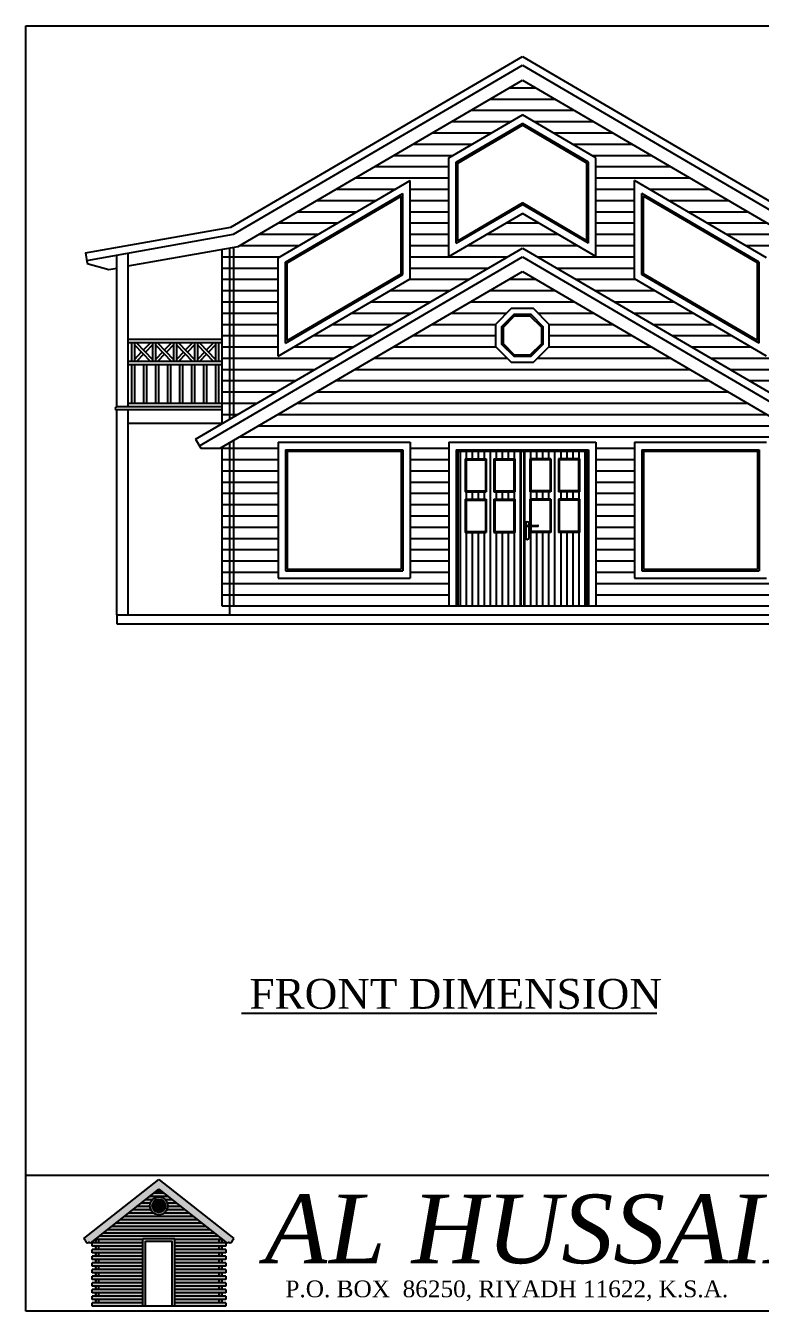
# Model space of a CAD drawing. Header units: inches. Extents: x 86794 to 87086, y 41803 to 41823.
# Drawn here: x 86939.98 to 86949.76, y 41805.02 to 41822.14 of the extents above; entities that cross this region are included whole.
import ezdxf

# ---------------------------------------------------------------- set-up
doc = ezdxf.new("R2010")
doc.units = ezdxf.units.IN
doc.header["$MEASUREMENT"] = 0
doc.styles.get("Standard").update_dxf_attribs({"font": 'times.ttf'})

msp = doc.modelspace()

# ---------------------------------------------------------------- hatches: boundary and pattern name
h = msp.add_hatch(color=29)
h.paths.add_polyline_path([(86940.957, 41805.178), (86940.93, 41805.178, 0.8), (86940.93, 41805.134), (86940.957, 41805.134)])
h.paths.add_polyline_path([(86940.957, 41805.267), (86940.93, 41805.267, 0.8), (86940.93, 41805.223), (86940.957, 41805.223)])
h.paths.add_polyline_path([(86940.957, 41805.356), (86940.93, 41805.356, 0.8), (86940.93, 41805.312), (86940.957, 41805.312)])
h.paths.add_polyline_path([(86940.957, 41805.445), (86940.93, 41805.445, 0.8), (86940.93, 41805.4), (86940.957, 41805.4)])
h.paths.add_polyline_path([(86940.957, 41805.534), (86940.93, 41805.534, 0.8), (86940.93, 41805.489), (86940.957, 41805.489)])
h.paths.add_polyline_path([(86940.957, 41805.623), (86940.93, 41805.623, 0.8), (86940.93, 41805.578), (86940.957, 41805.578)])
h.paths.add_polyline_path([(86940.957, 41805.711), (86940.93, 41805.711, 0.8), (86940.93, 41805.667), (86940.957, 41805.667)])
h.paths.add_polyline_path([(86940.957, 41805.8), (86940.93, 41805.8, 0.8), (86940.93, 41805.756), (86940.957, 41805.756)])
h.paths.add_polyline_path([(86940.957, 41805.889), (86940.93, 41805.889, 0.8), (86940.93, 41805.845), (86940.957, 41805.845)])
h.paths.add_polyline_path([(86940.957, 41805.978), (86940.93, 41805.978, 0.8), (86940.93, 41805.934), (86940.957, 41805.934)], flags=17)
h.paths.add_polyline_path([(86942.583, 41805.178), (86942.557, 41805.178), (86942.557, 41805.134), (86942.583, 41805.134, 0.8)])
h.paths.add_polyline_path([(86942.583, 41805.267), (86942.557, 41805.267), (86942.557, 41805.223), (86942.583, 41805.223, 0.8)])
h.paths.add_polyline_path([(86942.583, 41805.356), (86942.557, 41805.356), (86942.557, 41805.312), (86942.583, 41805.312, 0.8)])
h.paths.add_polyline_path([(86942.583, 41805.445), (86942.557, 41805.445), (86942.557, 41805.4), (86942.583, 41805.4, 0.8)])
h.paths.add_polyline_path([(86942.583, 41805.534), (86942.557, 41805.534), (86942.557, 41805.489), (86942.583, 41805.489, 0.8)])
h.paths.add_polyline_path([(86942.583, 41805.623), (86942.557, 41805.623), (86942.557, 41805.578), (86942.583, 41805.578, 0.8)])
h.paths.add_polyline_path([(86942.583, 41805.711), (86942.557, 41805.711), (86942.557, 41805.667), (86942.583, 41805.667, 0.8)])
h.paths.add_polyline_path([(86942.583, 41805.8), (86942.557, 41805.8), (86942.557, 41805.756), (86942.583, 41805.756, 0.8)])
h.paths.add_polyline_path([(86942.583, 41805.889), (86942.557, 41805.889), (86942.557, 41805.845), (86942.583, 41805.845, 0.8)])
h.paths.add_polyline_path([(86942.583, 41805.978), (86942.557, 41805.978), (86942.557, 41805.934), (86942.583, 41805.934, 0.8)], flags=17)
h.paths.add_polyline_path([(86941.97, 41805.991), (86941.544, 41805.991), (86941.544, 41805.089), (86941.579, 41805.089), (86941.579, 41805.956), (86941.935, 41805.956), (86941.935, 41805.089), (86941.97, 41805.089)])
h.paths.add_polyline_path([(86941.876, 41806.427, 1), (86941.638, 41806.427, 1)], flags=17)
h.paths.add_polyline_path([(86941.668, 41806.427, -1), (86941.845, 41806.427, -1)], flags=16)
h.paths.add_polyline_path([(86941.757, 41806.779), (86940.757, 41805.99), (86940.779, 41805.962, 0.515525), (86940.821, 41805.937, -0.382112), (86940.846, 41805.93), (86941.757, 41806.649), (86942.667, 41805.93, -0.382112), (86942.693, 41805.937, 0.515525), (86942.734, 41805.962), (86942.756, 41805.99)])
for color, points in [(39, [(86941.762, 41806.645), (86941.752, 41806.645), (86941.696, 41806.6), (86941.818, 41806.6)]), (39, [(86941.841, 41806.511), (86941.931, 41806.511), (86941.874, 41806.556), (86941.639, 41806.556), (86941.583, 41806.511), (86941.673, 41806.511, -0.411961)]), (31, [(86941.818, 41806.6), (86941.696, 41806.6), (86941.639, 41806.556), (86941.874, 41806.556)]), (39, [(86942.212, 41806.289), (86941.302, 41806.289), (86941.245, 41806.245), (86942.268, 41806.245)]), (31, [(86941.682, 41806.334), (86941.358, 41806.334), (86941.302, 41806.289), (86942.212, 41806.289), (86942.156, 41806.334), (86941.831, 41806.334, -0.35103)]), (39, [(86942.437, 41806.111), (86941.076, 41806.111), (86941.02, 41806.067), (86942.494, 41806.067)]), (31, [(86942.381, 41806.156), (86941.133, 41806.156), (86941.076, 41806.111), (86942.437, 41806.111)]), (39, [(86942.325, 41806.2), (86941.189, 41806.2), (86941.133, 41806.156), (86942.381, 41806.156)]), (31, [(86942.268, 41806.245), (86941.245, 41806.245), (86941.189, 41806.2), (86942.325, 41806.2)]), (39, [(86942.55, 41806.023), (86940.964, 41806.023), (86940.908, 41805.978), (86941.544, 41805.978), (86941.544, 41805.991), (86941.97, 41805.991), (86941.97, 41805.978), (86942.606, 41805.978)]), (31, [(86942.494, 41806.067), (86941.02, 41806.067), (86940.964, 41806.023), (86942.55, 41806.023)])]:
    msp.add_hatch(color=color).paths.add_polyline_path(points)
h = msp.add_hatch(color=39)
h.paths.add_polyline_path([(86941.645, 41806.467), (86941.527, 41806.467), (86941.47, 41806.422), (86941.638, 41806.422, -0.008848), (86941.638, 41806.427, -0.086203)])
h.paths.add_polyline_path([(86941.987, 41806.467), (86941.869, 41806.467, -0.086203), (86941.876, 41806.427, -0.008848), (86941.876, 41806.422), (86942.043, 41806.422)])
h = msp.add_hatch(color=31)
h.paths.add_polyline_path([(86941.645, 41806.467, -0.111783), (86941.673, 41806.511), (86941.583, 41806.511), (86941.527, 41806.467)])
h.paths.add_polyline_path([(86941.841, 41806.511, -0.111783), (86941.869, 41806.467), (86941.987, 41806.467), (86941.931, 41806.511)])
h = msp.add_hatch(color=256)
h.set_gradient(color1=(127, 255, 255), one_color=1, tint=1, name='SPHERICAL')
h.paths.add_polyline_path([(86941.845, 41806.427, 1), (86941.668, 41806.427, 1)])
h = msp.add_hatch(color=39)
h.paths.add_polyline_path([(86941.648, 41806.378), (86941.414, 41806.378), (86941.358, 41806.334), (86941.682, 41806.334, -0.119403)])
h.paths.add_polyline_path([(86942.1, 41806.378), (86941.866, 41806.378, -0.119403), (86941.831, 41806.334), (86942.156, 41806.334)])
h = msp.add_hatch(color=31)
h.paths.add_polyline_path([(86941.648, 41806.378, -0.096512), (86941.638, 41806.422), (86941.47, 41806.422), (86941.414, 41806.378)])
h.paths.add_polyline_path([(86941.876, 41806.422, -0.096512), (86941.866, 41806.378), (86942.1, 41806.378), (86942.043, 41806.422)])
h = msp.add_hatch(color=39)
h.paths.add_polyline_path([(86941.544, 41805.934), (86940.868, 41805.934), (86940.868, 41805.889), (86941.544, 41805.889)])
h.paths.add_polyline_path([(86942.646, 41805.934), (86941.97, 41805.934), (86941.97, 41805.889), (86942.646, 41805.889)])
h = msp.add_hatch(color=31)
h.paths.add_polyline_path([(86941.544, 41805.978), (86940.957, 41805.978), (86940.957, 41805.934), (86941.544, 41805.934)])
h.paths.add_polyline_path([(86942.557, 41805.978), (86941.97, 41805.978), (86941.97, 41805.934), (86942.557, 41805.934)])
h = msp.add_hatch(color=39)
h.paths.add_polyline_path([(86941.544, 41805.8), (86941.544, 41805.845), (86940.868, 41805.845), (86940.868, 41805.8)])
h.paths.add_polyline_path([(86942.646, 41805.8), (86942.646, 41805.845), (86941.97, 41805.845), (86941.97, 41805.8)])
h = msp.add_hatch(color=39)
h.paths.add_polyline_path([(86940.868, 41805.756), (86940.868, 41805.711), (86941.544, 41805.711), (86941.544, 41805.756)])
h.paths.add_polyline_path([(86942.646, 41805.711), (86942.646, 41805.756), (86941.97, 41805.756), (86941.97, 41805.711)])
h = msp.add_hatch(color=31)
h.paths.add_polyline_path([(86941.544, 41805.889), (86940.957, 41805.889), (86940.957, 41805.845), (86941.544, 41805.845)])
h.paths.add_polyline_path([(86942.557, 41805.889), (86941.97, 41805.889), (86941.97, 41805.845), (86942.557, 41805.845)])
h = msp.add_hatch(color=31)
h.paths.add_polyline_path([(86941.544, 41805.8), (86940.957, 41805.8), (86940.957, 41805.756), (86941.544, 41805.756)])
h.paths.add_polyline_path([(86942.557, 41805.8), (86941.97, 41805.8), (86941.97, 41805.756), (86942.557, 41805.756)])
h = msp.add_hatch(color=39)
h.paths.add_polyline_path([(86941.544, 41805.667), (86940.868, 41805.667), (86940.868, 41805.623), (86941.544, 41805.623)])
h.paths.add_polyline_path([(86942.646, 41805.667), (86941.97, 41805.667), (86941.97, 41805.623), (86942.646, 41805.623)])
h = msp.add_hatch(color=31)
h.paths.add_polyline_path([(86941.544, 41805.711), (86940.957, 41805.711), (86940.957, 41805.667), (86941.544, 41805.667)])
h.paths.add_polyline_path([(86942.557, 41805.711), (86941.97, 41805.711), (86941.97, 41805.667), (86942.557, 41805.667)])
h = msp.add_hatch(color=31)
h.paths.add_polyline_path([(86941.544, 41805.623), (86940.957, 41805.623), (86940.957, 41805.578), (86941.544, 41805.578)])
h.paths.add_polyline_path([(86942.557, 41805.623), (86941.97, 41805.623), (86941.97, 41805.578), (86942.557, 41805.578)])
h = msp.add_hatch(color=39)
h.paths.add_polyline_path([(86941.544, 41805.534), (86941.544, 41805.578), (86940.868, 41805.578), (86940.868, 41805.534)])
h.paths.add_polyline_path([(86942.646, 41805.534), (86942.646, 41805.578), (86941.97, 41805.578), (86941.97, 41805.534)])
h = msp.add_hatch(color=39)
h.paths.add_polyline_path([(86941.544, 41805.489), (86940.868, 41805.489), (86940.868, 41805.445), (86941.544, 41805.445)])
h.paths.add_polyline_path([(86942.646, 41805.489), (86941.97, 41805.489), (86941.97, 41805.445), (86942.646, 41805.445)])
h = msp.add_hatch(color=31)
h.paths.add_polyline_path([(86941.544, 41805.534), (86940.957, 41805.534), (86940.957, 41805.489), (86941.544, 41805.489)])
h.paths.add_polyline_path([(86942.557, 41805.534), (86941.97, 41805.534), (86941.97, 41805.489), (86942.557, 41805.489)])
h = msp.add_hatch(color=31)
h.paths.add_polyline_path([(86941.544, 41805.445), (86940.957, 41805.445), (86940.957, 41805.4), (86941.544, 41805.4)])
h.paths.add_polyline_path([(86942.557, 41805.445), (86941.97, 41805.445), (86941.97, 41805.4), (86942.557, 41805.4)])
h = msp.add_hatch(color=39)
h.paths.add_polyline_path([(86941.544, 41805.356), (86941.544, 41805.4), (86940.868, 41805.4), (86940.868, 41805.356)])
h.paths.add_polyline_path([(86942.646, 41805.356), (86942.646, 41805.4), (86941.97, 41805.4), (86941.97, 41805.356)])
h = msp.add_hatch(color=39)
h.paths.add_polyline_path([(86941.544, 41805.312), (86940.868, 41805.312), (86940.868, 41805.267), (86941.544, 41805.267)])
h.paths.add_polyline_path([(86942.646, 41805.312), (86941.97, 41805.312), (86941.97, 41805.267), (86942.646, 41805.267)])
h = msp.add_hatch(color=31)
h.paths.add_polyline_path([(86941.544, 41805.356), (86940.957, 41805.356), (86940.957, 41805.312), (86941.544, 41805.312)])
h.paths.add_polyline_path([(86942.557, 41805.356), (86941.97, 41805.356), (86941.97, 41805.312), (86942.557, 41805.312)])
h = msp.add_hatch(color=31)
h.paths.add_polyline_path([(86940.957, 41805.267), (86940.957, 41805.223), (86941.544, 41805.223), (86941.544, 41805.267)])
h.paths.add_polyline_path([(86942.557, 41805.223), (86942.557, 41805.267), (86941.97, 41805.267), (86941.97, 41805.223)])
h = msp.add_hatch(color=39)
h.paths.add_polyline_path([(86940.868, 41805.223), (86940.868, 41805.178), (86941.544, 41805.178), (86941.544, 41805.223)])
h.paths.add_polyline_path([(86942.646, 41805.178), (86942.646, 41805.223), (86941.97, 41805.223), (86941.97, 41805.178)])
h = msp.add_hatch(color=39)
h.paths.add_polyline_path([(86941.544, 41805.134), (86940.868, 41805.134), (86940.868, 41805.089), (86941.544, 41805.089)])
h.paths.add_polyline_path([(86942.646, 41805.134), (86941.97, 41805.134), (86941.97, 41805.089), (86942.646, 41805.089)])
h = msp.add_hatch(color=31)
h.paths.add_polyline_path([(86941.544, 41805.134), (86941.544, 41805.178), (86940.957, 41805.178), (86940.957, 41805.134)])
h.paths.add_polyline_path([(86941.97, 41805.178), (86941.97, 41805.134), (86942.557, 41805.134), (86942.557, 41805.178)])

# ---------------------------------------------------------------- linework, layer by layer
for p, q in [((86939.984, 41822.14), (86965.035, 41822.14)), ((86939.984, 41805.022), (86939.984, 41822.14)), ((86965.035, 41806.831), (86939.984, 41806.831)), ((86965.035, 41805.022), (86939.984, 41805.022))]:
    msp.add_line(p, q)
at = {"ltscale": 0.006}
for p, q in [((86942.716, 41819.459), (86946.596, 41821.73)), ((86946.596, 41821.73), (86950.476, 41819.459)), ((86942.751, 41819.364), (86946.596, 41821.614)), ((86946.596, 41821.614), (86950.441, 41819.364)), ((86942.811, 41819.202), (86946.596, 41821.417)), ((86946.596, 41821.417), (86950.381, 41819.202)), ((86946.163, 41821.164), (86947.028, 41821.164)), ((86946.42, 41821.314), (86946.772, 41821.314)), ((86945.907, 41821.014), (86947.285, 41821.014)), ((86945.616, 41820.38), (86946.596, 41820.954)), ((86945.651, 41820.864), (86946.442, 41820.864)), ((86945.716, 41820.323), (86946.596, 41820.838)), ((86947.576, 41820.38), (86946.596, 41820.954)), ((86947.476, 41820.323), (86946.596, 41820.838)), ((86946.75, 41820.864), (86947.541, 41820.864)), ((86945.394, 41820.714), (86946.185, 41820.714)), ((86945.736, 41820.312), (86946.596, 41820.815)), ((86947.456, 41820.312), (86946.596, 41820.815)), ((86947.006, 41820.714), (86947.797, 41820.714)), ((86945.138, 41820.564), (86945.929, 41820.564)), ((86947.263, 41820.564), (86948.054, 41820.564)), ((86944.882, 41820.414), (86945.673, 41820.414)), ((86945.616, 41819.069), (86945.616, 41820.38)), ((86945.716, 41819.243), (86945.716, 41820.323)), ((86945.736, 41819.278), (86945.736, 41820.312)), ((86947.456, 41819.278), (86947.456, 41820.312)), ((86947.476, 41819.243), (86947.476, 41820.323)), ((86947.519, 41820.414), (86948.31, 41820.414)), ((86947.576, 41819.069), (86947.576, 41820.38)), ((86944.625, 41820.264), (86945.616, 41820.264)), ((86947.576, 41820.264), (86948.566, 41820.264)), ((86943.343, 41819.051), (86945.103, 41820.08)), ((86944.113, 41819.964), (86944.904, 41819.964)), ((86944.369, 41820.114), (86945.616, 41820.114)), ((86945.103, 41818.769), (86945.103, 41820.08)), ((86945.103, 41819.964), (86945.616, 41819.964)), ((86947.576, 41820.114), (86948.823, 41820.114)), ((86947.576, 41819.964), (86948.088, 41819.964)), ((86949.848, 41819.051), (86948.088, 41820.08)), ((86948.088, 41818.769), (86948.088, 41820.08)), ((86948.288, 41819.964), (86949.079, 41819.964)), ((86943.443, 41818.993), (86945.003, 41819.906)), ((86943.463, 41818.982), (86944.983, 41819.871)), ((86943.856, 41819.814), (86944.647, 41819.814)), ((86944.983, 41818.838), (86944.983, 41819.871)), ((86945.003, 41818.826), (86945.003, 41819.906)), ((86945.103, 41819.814), (86945.616, 41819.814)), ((86947.576, 41819.814), (86948.088, 41819.814)), ((86949.748, 41818.993), (86948.188, 41819.906)), ((86948.188, 41818.826), (86948.188, 41819.906)), ((86949.728, 41818.982), (86948.208, 41819.871)), ((86948.208, 41818.838), (86948.208, 41819.871)), ((86948.544, 41819.814), (86949.335, 41819.814)), ((86943.6, 41819.664), (86944.391, 41819.664)), ((86945.103, 41819.664), (86945.616, 41819.664)), ((86945.616, 41819.069), (86946.596, 41819.642)), ((86945.716, 41819.243), (86946.596, 41819.758)), ((86945.736, 41819.278), (86946.596, 41819.781)), ((86947.456, 41819.278), (86946.596, 41819.781)), ((86947.476, 41819.243), (86946.596, 41819.758)), ((86947.576, 41819.069), (86946.596, 41819.642)), ((86947.576, 41819.664), (86948.088, 41819.664)), ((86948.801, 41819.664), (86949.592, 41819.664)), ((86940.778, 41819.114), (86942.716, 41819.459)), ((86943.344, 41819.514), (86944.135, 41819.514)), ((86945.103, 41819.514), (86945.616, 41819.514)), ((86946.376, 41819.514), (86946.816, 41819.514)), ((86947.576, 41819.514), (86948.088, 41819.514)), ((86949.057, 41819.514), (86949.848, 41819.514)), ((86940.796, 41819.016), (86942.751, 41819.364)), ((86943.087, 41819.364), (86943.878, 41819.364)), ((86945.103, 41819.364), (86945.616, 41819.364)), ((86946.12, 41819.364), (86947.072, 41819.364)), ((86947.576, 41819.364), (86948.088, 41819.364)), ((86949.313, 41819.364), (86950.104, 41819.364)), ((86940.778, 41819.114), (86940.803, 41818.976)), ((86941.346, 41818.941), (86942.811, 41819.202)), ((86941.346, 41817.064), (86941.346, 41819.114)), ((86942.245, 41816.634), (86946.596, 41819.18)), ((86942.596, 41819.163), (86942.596, 41816.839)), ((86942.696, 41819.181), (86942.696, 41816.897)), ((86942.751, 41819.191), (86942.751, 41816.93)), ((86942.831, 41819.214), (86943.622, 41819.214)), ((86945.103, 41819.214), (86945.616, 41819.214)), ((86945.863, 41819.214), (86947.328, 41819.214)), ((86946.596, 41819.18), (86950.946, 41816.634)), ((86947.576, 41819.214), (86948.088, 41819.214)), ((86949.57, 41819.214), (86950.361, 41819.214)), ((86940.803, 41818.976), (86941.089, 41818.895)), ((86941.196, 41817.064), (86941.196, 41819.087)), ((86942.296, 41816.547), (86946.596, 41819.064)), ((86942.596, 41819.064), (86943.366, 41819.064)), ((86943.343, 41817.739), (86943.343, 41819.051)), ((86943.443, 41817.913), (86943.443, 41818.993)), ((86943.463, 41817.948), (86943.463, 41818.982)), ((86945.103, 41819.064), (86946.398, 41819.064)), ((86946.596, 41819.064), (86950.896, 41816.547)), ((86946.794, 41819.064), (86948.088, 41819.064)), ((86949.728, 41817.948), (86949.728, 41818.982)), ((86949.748, 41817.913), (86949.748, 41818.993)), ((86941.089, 41818.895), (86941.196, 41818.914)), ((86942.573, 41816.513), (86946.596, 41818.867)), ((86942.596, 41818.914), (86943.343, 41818.914)), ((86942.596, 41818.764), (86943.343, 41818.764)), ((86943.343, 41817.739), (86945.103, 41818.769)), ((86943.443, 41817.913), (86945.003, 41818.826)), ((86943.463, 41817.948), (86944.983, 41818.838)), ((86945.103, 41818.914), (86946.142, 41818.914)), ((86945.103, 41818.764), (86945.885, 41818.764)), ((86946.42, 41818.764), (86946.772, 41818.764)), ((86946.596, 41818.867), (86950.618, 41816.513)), ((86947.05, 41818.914), (86948.088, 41818.914)), ((86947.307, 41818.764), (86948.088, 41818.764)), ((86949.848, 41817.739), (86948.088, 41818.769)), ((86949.748, 41817.913), (86948.188, 41818.826)), ((86949.728, 41817.948), (86948.208, 41818.838)), ((86942.596, 41818.614), (86943.343, 41818.614)), ((86944.838, 41818.614), (86945.629, 41818.614)), ((86946.163, 41818.614), (86947.028, 41818.614)), ((86947.563, 41818.614), (86948.354, 41818.614)), ((86942.596, 41818.464), (86943.343, 41818.464)), ((86944.582, 41818.464), (86945.373, 41818.464)), ((86945.907, 41818.464), (86947.285, 41818.464)), ((86947.819, 41818.464), (86948.61, 41818.464)), ((86942.596, 41818.314), (86943.343, 41818.314)), ((86944.325, 41818.314), (86945.116, 41818.314)), ((86945.651, 41818.314), (86946.388, 41818.314)), ((86946.803, 41818.314), (86947.541, 41818.314)), ((86948.076, 41818.314), (86948.866, 41818.314)), ((86942.596, 41818.164), (86943.343, 41818.164)), ((86944.069, 41818.164), (86944.86, 41818.164)), ((86945.394, 41818.164), (86946.239, 41818.164)), ((86946.953, 41818.164), (86947.797, 41818.164)), ((86948.332, 41818.164), (86949.123, 41818.164)), ((86942.596, 41817.964), (86941.346, 41817.964)), ((86942.596, 41817.919), (86941.346, 41817.919)), ((86941.391, 41817.919), (86941.391, 41817.669)), ((86941.431, 41817.919), (86941.431, 41817.669)), ((86941.459, 41817.919), (86941.671, 41817.698)), ((86941.643, 41817.919), (86941.551, 41817.823)), ((86941.671, 41817.919), (86941.671, 41817.669)), ((86941.711, 41817.919), (86941.711, 41817.669)), ((86941.739, 41817.919), (86941.951, 41817.698)), ((86941.923, 41817.919), (86941.831, 41817.823)), ((86941.951, 41817.919), (86941.951, 41817.669)), ((86941.991, 41817.919), (86941.991, 41817.669)), ((86942.019, 41817.919), (86942.231, 41817.698)), ((86942.203, 41817.919), (86942.111, 41817.823)), ((86942.231, 41817.919), (86942.231, 41817.669)), ((86942.271, 41817.919), (86942.271, 41817.669)), ((86942.299, 41817.919), (86942.511, 41817.698)), ((86942.483, 41817.919), (86942.391, 41817.823)), ((86942.511, 41817.919), (86942.511, 41817.669)), ((86942.551, 41817.919), (86942.551, 41817.669)), ((86942.596, 41818.014), (86943.343, 41818.014)), ((86943.813, 41818.014), (86944.604, 41818.014)), ((86945.138, 41818.014), (86946.239, 41818.014)), ((86946.953, 41818.014), (86948.054, 41818.014)), ((86948.588, 41818.014), (86949.379, 41818.014)), ((86941.431, 41817.89), (86941.643, 41817.669)), ((86941.523, 41817.794), (86941.431, 41817.698)), ((86941.551, 41817.765), (86941.459, 41817.669)), ((86941.671, 41817.89), (86941.579, 41817.794)), ((86941.711, 41817.89), (86941.923, 41817.669)), ((86941.803, 41817.794), (86941.711, 41817.698)), ((86941.831, 41817.765), (86941.739, 41817.669)), ((86941.951, 41817.89), (86941.859, 41817.794)), ((86941.991, 41817.89), (86942.203, 41817.669)), ((86942.083, 41817.794), (86941.991, 41817.698)), ((86942.111, 41817.765), (86942.019, 41817.669)), ((86942.231, 41817.89), (86942.139, 41817.794)), ((86942.271, 41817.89), (86942.483, 41817.669)), ((86942.363, 41817.794), (86942.271, 41817.698)), ((86942.391, 41817.765), (86942.299, 41817.669)), ((86942.511, 41817.89), (86942.419, 41817.794)), ((86942.596, 41817.864), (86943.343, 41817.864)), ((86943.556, 41817.864), (86944.347, 41817.864)), ((86944.882, 41817.864), (86946.243, 41817.864)), ((86946.949, 41817.864), (86948.31, 41817.864)), ((86948.845, 41817.864), (86949.635, 41817.864)), ((86942.596, 41817.669), (86941.346, 41817.669)), ((86942.596, 41817.624), (86941.346, 41817.624)), ((86941.391, 41817.624), (86941.391, 41817.109)), ((86941.431, 41817.624), (86941.431, 41817.109)), ((86941.551, 41817.624), (86941.551, 41817.109)), ((86941.591, 41817.624), (86941.591, 41817.109)), ((86941.711, 41817.624), (86941.711, 41817.109)), ((86941.751, 41817.624), (86941.751, 41817.109)), ((86941.871, 41817.624), (86941.871, 41817.109)), ((86941.911, 41817.624), (86941.911, 41817.109)), ((86942.031, 41817.624), (86942.031, 41817.109)), ((86942.071, 41817.624), (86942.071, 41817.109)), ((86942.191, 41817.624), (86942.191, 41817.109)), ((86942.231, 41817.624), (86942.231, 41817.109)), ((86942.351, 41817.624), (86942.351, 41817.109)), ((86942.391, 41817.624), (86942.391, 41817.109)), ((86942.511, 41817.624), (86942.511, 41817.109)), ((86942.551, 41817.624), (86942.551, 41817.109)), ((86942.596, 41817.714), (86944.091, 41817.714)), ((86944.625, 41817.714), (86946.393, 41817.714)), ((86946.799, 41817.714), (86948.566, 41817.714)), ((86949.101, 41817.714), (86950.596, 41817.714)), ((86942.596, 41817.564), (86943.835, 41817.564)), ((86942.596, 41817.414), (86943.578, 41817.414)), ((86944.113, 41817.414), (86949.079, 41817.414)), ((86944.369, 41817.564), (86948.823, 41817.564)), ((86949.357, 41817.564), (86950.596, 41817.564)), ((86949.614, 41817.414), (86950.596, 41817.414)), ((86942.596, 41817.264), (86943.322, 41817.264)), ((86943.856, 41817.264), (86949.335, 41817.264)), ((86942.596, 41817.064), (86941.196, 41817.064)), ((86942.596, 41817.109), (86941.346, 41817.109)), ((86942.596, 41817.114), (86943.066, 41817.114)), ((86943.6, 41817.114), (86949.592, 41817.114)), ((86941.196, 41814.294), (86941.196, 41817.024)), ((86942.596, 41817.024), (86941.196, 41817.024)), ((86941.346, 41814.294), (86941.346, 41817.024)), ((86942.596, 41816.964), (86942.809, 41816.964)), ((86943.344, 41816.964), (86949.848, 41816.964)), ((86942.596, 41816.844), (86941.346, 41816.844)), ((86943.087, 41816.814), (86950.104, 41816.814)), ((86942.245, 41816.634), (86942.316, 41816.513)), ((86942.696, 41816.584), (86942.696, 41814.414)), ((86942.751, 41816.617), (86942.751, 41814.414)), ((86942.831, 41816.664), (86950.361, 41816.664)), ((86943.343, 41816.594), (86945.103, 41816.594)), ((86943.343, 41816.594), (86943.343, 41814.784)), ((86945.103, 41816.594), (86945.103, 41814.784)), ((86945.616, 41816.594), (86947.576, 41816.594)), ((86945.616, 41816.594), (86945.616, 41814.414)), ((86947.576, 41816.594), (86947.576, 41814.414)), ((86948.088, 41816.594), (86948.088, 41814.784)), ((86948.088, 41816.594), (86949.848, 41816.594)), ((86942.316, 41816.513), (86942.573, 41816.513)), ((86942.596, 41816.526), (86942.596, 41814.414)), ((86942.596, 41816.514), (86943.343, 41816.514)), ((86943.443, 41816.494), (86945.003, 41816.494)), ((86943.443, 41816.494), (86943.443, 41814.884)), ((86943.463, 41816.474), (86944.983, 41816.474)), ((86943.463, 41816.474), (86943.463, 41814.904)), ((86944.983, 41816.474), (86944.983, 41814.904)), ((86945.003, 41816.494), (86945.003, 41814.884)), ((86945.103, 41816.514), (86945.616, 41816.514)), ((86945.716, 41816.494), (86947.476, 41816.494)), ((86945.716, 41816.494), (86945.716, 41814.414)), ((86945.736, 41816.474), (86947.456, 41816.474)), ((86945.736, 41816.474), (86945.736, 41814.414)), ((86945.836, 41816.374), (86945.836, 41815.934)), ((86945.836, 41816.374), (86946.116, 41816.374)), ((86946.116, 41816.374), (86946.116, 41815.934)), ((86946.216, 41816.374), (86946.216, 41815.934)), ((86946.216, 41816.374), (86946.496, 41816.374)), ((86946.496, 41816.374), (86946.496, 41815.934)), ((86946.571, 41816.474), (86946.571, 41814.414)), ((86946.572, 41816.474), (86946.572, 41814.414)), ((86946.573, 41816.474), (86946.573, 41814.414)), ((86946.574, 41816.474), (86946.574, 41814.414)), ((86946.575, 41816.474), (86946.575, 41814.414)), ((86946.617, 41816.474), (86946.617, 41814.414)), ((86946.618, 41816.474), (86946.618, 41814.414)), ((86946.619, 41816.474), (86946.619, 41814.414)), ((86946.62, 41816.474), (86946.62, 41814.414)), ((86946.621, 41816.474), (86946.621, 41814.414)), ((86946.696, 41816.374), (86946.696, 41815.934)), ((86946.976, 41816.374), (86946.696, 41816.374)), ((86946.976, 41816.374), (86946.976, 41815.934)), ((86947.356, 41816.374), (86947.076, 41816.374)), ((86947.076, 41816.374), (86947.076, 41815.934)), ((86947.356, 41816.374), (86947.356, 41815.934)), ((86947.456, 41816.474), (86947.456, 41814.414)), ((86947.476, 41816.494), (86947.476, 41814.414)), ((86947.576, 41816.514), (86948.088, 41816.514)), ((86948.188, 41816.494), (86948.188, 41814.884)), ((86948.188, 41816.494), (86949.748, 41816.494)), ((86948.208, 41816.474), (86948.208, 41814.904)), ((86948.208, 41816.474), (86949.728, 41816.474)), ((86949.728, 41816.474), (86949.728, 41814.904)), ((86949.748, 41816.494), (86949.748, 41814.884)), ((86942.596, 41816.364), (86943.343, 41816.364)), ((86942.596, 41816.214), (86943.343, 41816.214)), ((86945.103, 41816.364), (86945.616, 41816.364)), ((86945.103, 41816.214), (86945.616, 41816.214)), ((86945.848, 41816.362), (86946.104, 41816.362)), ((86945.848, 41816.362), (86945.848, 41815.946)), ((86946.104, 41816.362), (86946.104, 41815.946)), ((86946.228, 41816.362), (86946.228, 41815.946)), ((86946.228, 41816.362), (86946.484, 41816.362)), ((86946.484, 41816.362), (86946.484, 41815.946)), ((86946.964, 41816.362), (86946.708, 41816.362)), ((86946.708, 41816.362), (86946.708, 41815.946)), ((86946.964, 41816.362), (86946.964, 41815.946)), ((86947.344, 41816.362), (86947.088, 41816.362)), ((86947.088, 41816.362), (86947.088, 41815.946)), ((86947.344, 41816.362), (86947.344, 41815.946)), ((86947.576, 41816.364), (86948.088, 41816.364)), ((86947.576, 41816.214), (86948.088, 41816.214)), ((86942.596, 41816.064), (86943.343, 41816.064)), ((86945.103, 41816.064), (86945.616, 41816.064)), ((86947.576, 41816.064), (86948.088, 41816.064)), ((86942.596, 41815.914), (86943.343, 41815.914)), ((86945.103, 41815.914), (86945.616, 41815.914)), ((86945.836, 41815.934), (86946.116, 41815.934)), ((86945.848, 41815.946), (86946.104, 41815.946)), ((86946.216, 41815.934), (86946.496, 41815.934)), ((86946.228, 41815.946), (86946.484, 41815.946)), ((86946.976, 41815.934), (86946.696, 41815.934)), ((86946.964, 41815.946), (86946.708, 41815.946)), ((86947.356, 41815.934), (86947.076, 41815.934)), ((86947.344, 41815.946), (86947.088, 41815.946)), ((86947.576, 41815.914), (86948.088, 41815.914)), ((86942.596, 41815.764), (86943.343, 41815.764)), ((86945.103, 41815.764), (86945.616, 41815.764)), ((86945.836, 41815.834), (86946.116, 41815.834)), ((86945.836, 41815.834), (86945.836, 41815.394)), ((86945.848, 41815.822), (86945.848, 41815.406)), ((86945.848, 41815.822), (86946.104, 41815.822)), ((86946.104, 41815.822), (86946.104, 41815.406)), ((86946.116, 41815.834), (86946.116, 41815.394)), ((86946.216, 41815.834), (86946.496, 41815.834)), ((86946.216, 41815.834), (86946.216, 41815.394)), ((86946.228, 41815.822), (86946.228, 41815.406)), ((86946.228, 41815.822), (86946.484, 41815.822)), ((86946.484, 41815.822), (86946.484, 41815.406)), ((86946.496, 41815.834), (86946.496, 41815.394)), ((86946.696, 41815.834), (86946.696, 41815.487)), ((86946.976, 41815.834), (86946.696, 41815.834)), ((86946.964, 41815.822), (86946.708, 41815.822)), ((86946.708, 41815.822), (86946.708, 41815.487)), ((86946.964, 41815.822), (86946.964, 41815.406)), ((86946.976, 41815.834), (86946.976, 41815.394)), ((86947.356, 41815.834), (86947.076, 41815.834)), ((86947.076, 41815.834), (86947.076, 41815.394)), ((86947.344, 41815.822), (86947.088, 41815.822)), ((86947.088, 41815.822), (86947.088, 41815.406)), ((86947.344, 41815.822), (86947.344, 41815.406)), ((86947.356, 41815.834), (86947.356, 41815.394)), ((86947.576, 41815.764), (86948.088, 41815.764)), ((86942.596, 41815.614), (86943.343, 41815.614)), ((86945.103, 41815.614), (86945.616, 41815.614)), ((86946.64, 41815.516), (86946.64, 41815.316)), ((86946.68, 41815.516), (86946.68, 41815.487)), ((86947.576, 41815.614), (86948.088, 41815.614)), ((86942.596, 41815.464), (86943.343, 41815.464)), ((86945.103, 41815.464), (86945.616, 41815.464)), ((86945.836, 41815.394), (86946.116, 41815.394)), ((86945.848, 41815.406), (86946.104, 41815.406)), ((86946.216, 41815.394), (86946.496, 41815.394)), ((86946.228, 41815.406), (86946.484, 41815.406)), ((86946.66, 41815.487), (86946.8, 41815.487)), ((86946.66, 41815.475), (86946.8, 41815.475)), ((86946.68, 41815.475), (86946.68, 41815.316)), ((86946.696, 41815.475), (86946.696, 41815.394)), ((86946.976, 41815.394), (86946.696, 41815.394)), ((86946.708, 41815.475), (86946.708, 41815.406)), ((86946.964, 41815.406), (86946.708, 41815.406)), ((86947.356, 41815.394), (86947.076, 41815.394)), ((86947.344, 41815.406), (86947.088, 41815.406)), ((86947.576, 41815.464), (86948.088, 41815.464)), ((86942.596, 41815.314), (86943.343, 41815.314)), ((86945.103, 41815.314), (86945.616, 41815.314)), ((86947.576, 41815.314), (86948.088, 41815.314)), ((86942.596, 41815.164), (86943.343, 41815.164)), ((86942.596, 41815.014), (86943.343, 41815.014)), ((86945.103, 41815.164), (86945.616, 41815.164)), ((86945.103, 41815.014), (86945.616, 41815.014)), ((86947.576, 41815.164), (86948.088, 41815.164)), ((86947.576, 41815.014), (86948.088, 41815.014)), ((86942.596, 41814.864), (86943.343, 41814.864)), ((86943.443, 41814.884), (86945.003, 41814.884)), ((86943.463, 41814.904), (86944.983, 41814.904)), ((86945.103, 41814.864), (86945.616, 41814.864)), ((86947.576, 41814.864), (86948.088, 41814.864)), ((86948.188, 41814.884), (86949.748, 41814.884)), ((86948.208, 41814.904), (86949.728, 41814.904)), ((86942.596, 41814.714), (86945.616, 41814.714)), ((86943.343, 41814.784), (86945.103, 41814.784)), ((86947.576, 41814.714), (86950.596, 41814.714)), ((86948.088, 41814.784), (86949.848, 41814.784)), ((86942.596, 41814.564), (86945.616, 41814.564)), ((86947.576, 41814.564), (86950.596, 41814.564)), ((86942.596, 41814.414), (86950.596, 41814.414)), ((86942.696, 41814.414), (86942.696, 41814.294)), ((86941.196, 41814.294), (86951.996, 41814.294)), ((86941.196, 41814.294), (86941.196, 41814.174)), ((86941.196, 41814.174), (86951.996, 41814.174))]:
    msp.add_line(p, q, dxfattribs=at)
at = {"color": 252, "true_color": 0x939598}
for p, q in [((86945.766, 41816.474), (86945.766, 41814.414)), ((86945.846, 41816.474), (86945.846, 41816.374)), ((86945.926, 41816.474), (86945.926, 41816.374)), ((86946.006, 41816.474), (86946.006, 41816.374)), ((86946.086, 41816.474), (86946.086, 41816.374)), ((86946.166, 41816.474), (86946.166, 41814.414)), ((86946.246, 41816.474), (86946.246, 41816.374)), ((86946.326, 41816.474), (86946.326, 41816.374)), ((86946.406, 41816.474), (86946.406, 41816.374)), ((86946.486, 41816.474), (86946.486, 41816.374)), ((86946.566, 41816.474), (86946.566, 41814.414)), ((86946.626, 41816.474), (86946.626, 41814.414)), ((86946.706, 41816.474), (86946.706, 41816.374)), ((86946.786, 41816.474), (86946.786, 41816.374)), ((86946.866, 41816.474), (86946.866, 41816.374)), ((86946.946, 41816.474), (86946.946, 41816.374)), ((86947.026, 41816.474), (86947.026, 41814.414)), ((86947.106, 41816.474), (86947.106, 41816.374)), ((86947.186, 41816.474), (86947.186, 41816.374)), ((86947.266, 41816.474), (86947.266, 41816.374)), ((86947.346, 41816.474), (86947.346, 41816.374)), ((86947.426, 41816.474), (86947.426, 41814.414)), ((86945.846, 41815.934), (86945.846, 41815.834)), ((86945.926, 41815.934), (86945.926, 41815.834)), ((86946.006, 41815.934), (86946.006, 41815.834)), ((86946.086, 41815.934), (86946.086, 41815.834)), ((86946.246, 41815.934), (86946.246, 41815.834)), ((86946.326, 41815.934), (86946.326, 41815.834)), ((86946.406, 41815.934), (86946.406, 41815.834)), ((86946.486, 41815.934), (86946.486, 41815.834)), ((86946.706, 41815.934), (86946.706, 41815.834)), ((86946.786, 41815.934), (86946.786, 41815.834)), ((86946.866, 41815.934), (86946.866, 41815.834)), ((86946.946, 41815.934), (86946.946, 41815.834)), ((86947.106, 41815.934), (86947.106, 41815.834)), ((86947.186, 41815.934), (86947.186, 41815.834)), ((86947.266, 41815.934), (86947.266, 41815.834)), ((86947.346, 41815.934), (86947.346, 41815.834)), ((86945.846, 41815.394), (86945.846, 41814.414)), ((86945.926, 41815.394), (86945.926, 41814.414)), ((86946.006, 41815.394), (86946.006, 41814.414)), ((86946.086, 41815.394), (86946.086, 41814.414)), ((86946.246, 41815.394), (86946.246, 41814.414)), ((86946.326, 41815.394), (86946.326, 41814.414)), ((86946.406, 41815.394), (86946.406, 41814.414)), ((86946.486, 41815.394), (86946.486, 41814.414)), ((86946.706, 41815.394), (86946.706, 41814.414)), ((86946.786, 41815.394), (86946.786, 41814.414)), ((86946.866, 41815.394), (86946.866, 41814.414)), ((86946.946, 41815.394), (86946.946, 41814.414)), ((86947.106, 41815.394), (86947.106, 41814.414)), ((86947.186, 41815.394), (86947.186, 41814.414)), ((86947.266, 41815.394), (86947.266, 41814.414)), ((86947.346, 41815.394), (86947.346, 41814.414))]:
    msp.add_line(p, q, dxfattribs=at)
at = {"color": 1}
msp.add_line((86942.855, 41808.991), (86948.388, 41808.991), dxfattribs=at)
at = {"color": 39}
for p, q in [((86940.757, 41805.99), (86941.757, 41806.779)), ((86940.846, 41805.93), (86941.757, 41806.649)), ((86941.752, 41806.645), (86941.762, 41806.645)), ((86941.757, 41806.779), (86942.756, 41805.99)), ((86941.757, 41806.649), (86942.667, 41805.93)), ((86941.527, 41806.467), (86941.645, 41806.467)), ((86941.583, 41806.511), (86941.673, 41806.511)), ((86941.639, 41806.556), (86941.874, 41806.556)), ((86941.696, 41806.6), (86941.818, 41806.6)), ((86941.841, 41806.511), (86941.931, 41806.511)), ((86941.869, 41806.467), (86941.987, 41806.467)), ((86941.302, 41806.289), (86942.212, 41806.289)), ((86941.358, 41806.334), (86941.682, 41806.334)), ((86941.414, 41806.378), (86941.648, 41806.378)), ((86941.47, 41806.422), (86941.638, 41806.422)), ((86941.831, 41806.334), (86942.156, 41806.334)), ((86941.866, 41806.378), (86942.1, 41806.378)), ((86941.876, 41806.422), (86942.043, 41806.422)), ((86941.076, 41806.111), (86942.437, 41806.111)), ((86941.133, 41806.156), (86942.381, 41806.156)), ((86941.189, 41806.2), (86942.325, 41806.2)), ((86941.245, 41806.245), (86942.268, 41806.245)), ((86940.779, 41805.962), (86940.757, 41805.99)), ((86941.544, 41805.934), (86940.868, 41805.934)), ((86940.868, 41805.889), (86940.868, 41805.934)), ((86941.544, 41805.978), (86940.908, 41805.978)), ((86940.957, 41805.934), (86940.957, 41805.978)), ((86942.55, 41806.023), (86940.964, 41806.023)), ((86941.02, 41806.067), (86942.494, 41806.067)), ((86941.544, 41805.089), (86941.544, 41805.991)), ((86941.544, 41805.991), (86941.97, 41805.991)), ((86941.579, 41805.089), (86941.579, 41805.956)), ((86941.579, 41805.956), (86941.935, 41805.956)), ((86941.935, 41805.089), (86941.935, 41805.956)), ((86941.97, 41805.089), (86941.97, 41805.991)), ((86942.606, 41805.978), (86941.97, 41805.978)), ((86942.646, 41805.934), (86941.97, 41805.934)), ((86942.557, 41805.978), (86942.557, 41805.934)), ((86942.646, 41805.934), (86942.646, 41805.889)), ((86942.734, 41805.962), (86942.756, 41805.99)), ((86941.544, 41805.889), (86940.868, 41805.889)), ((86941.544, 41805.845), (86940.868, 41805.845)), ((86940.868, 41805.8), (86940.868, 41805.845)), ((86941.544, 41805.8), (86940.868, 41805.8)), ((86941.544, 41805.756), (86940.868, 41805.756)), ((86940.868, 41805.711), (86940.868, 41805.756)), ((86940.957, 41805.845), (86940.957, 41805.889)), ((86940.957, 41805.756), (86940.957, 41805.8)), ((86942.646, 41805.889), (86941.97, 41805.889)), ((86942.646, 41805.845), (86941.97, 41805.845)), ((86942.646, 41805.8), (86941.97, 41805.8)), ((86942.646, 41805.756), (86941.97, 41805.756)), ((86942.557, 41805.889), (86942.557, 41805.845)), ((86942.557, 41805.8), (86942.557, 41805.756)), ((86942.646, 41805.845), (86942.646, 41805.8)), ((86942.646, 41805.756), (86942.646, 41805.711)), ((86941.544, 41805.711), (86940.868, 41805.711)), ((86941.544, 41805.667), (86940.868, 41805.667)), ((86940.868, 41805.623), (86940.868, 41805.667)), ((86941.544, 41805.623), (86940.868, 41805.623)), ((86940.957, 41805.667), (86940.957, 41805.711)), ((86940.957, 41805.578), (86940.957, 41805.623)), ((86942.646, 41805.711), (86941.97, 41805.711)), ((86942.646, 41805.667), (86941.97, 41805.667)), ((86942.646, 41805.623), (86941.97, 41805.623)), ((86942.557, 41805.711), (86942.557, 41805.667)), ((86942.557, 41805.623), (86942.557, 41805.578)), ((86942.646, 41805.667), (86942.646, 41805.623)), ((86941.544, 41805.578), (86940.868, 41805.578)), ((86940.868, 41805.534), (86940.868, 41805.578)), ((86941.544, 41805.534), (86940.868, 41805.534)), ((86941.544, 41805.489), (86940.868, 41805.489)), ((86940.868, 41805.445), (86940.868, 41805.489)), ((86941.544, 41805.445), (86940.868, 41805.445)), ((86940.957, 41805.489), (86940.957, 41805.534)), ((86940.957, 41805.4), (86940.957, 41805.445)), ((86942.646, 41805.578), (86941.97, 41805.578)), ((86942.646, 41805.534), (86941.97, 41805.534)), ((86942.646, 41805.489), (86941.97, 41805.489)), ((86942.646, 41805.445), (86941.97, 41805.445)), ((86942.557, 41805.534), (86942.557, 41805.489)), ((86942.557, 41805.445), (86942.557, 41805.4)), ((86942.646, 41805.578), (86942.646, 41805.534)), ((86942.646, 41805.489), (86942.646, 41805.445)), ((86941.544, 41805.4), (86940.868, 41805.4)), ((86940.868, 41805.356), (86940.868, 41805.4)), ((86941.544, 41805.356), (86940.868, 41805.356)), ((86941.544, 41805.312), (86940.868, 41805.312)), ((86940.868, 41805.267), (86940.868, 41805.312)), ((86941.544, 41805.267), (86940.868, 41805.267)), ((86940.957, 41805.312), (86940.957, 41805.356)), ((86940.957, 41805.223), (86940.957, 41805.267)), ((86942.646, 41805.4), (86941.97, 41805.4)), ((86942.646, 41805.356), (86941.97, 41805.356)), ((86942.646, 41805.312), (86941.97, 41805.312)), ((86942.646, 41805.267), (86941.97, 41805.267)), ((86942.557, 41805.356), (86942.557, 41805.312)), ((86942.557, 41805.267), (86942.557, 41805.223)), ((86942.646, 41805.4), (86942.646, 41805.356)), ((86942.646, 41805.312), (86942.646, 41805.267)), ((86941.544, 41805.223), (86940.868, 41805.223)), ((86940.868, 41805.178), (86940.868, 41805.223)), ((86941.544, 41805.178), (86940.868, 41805.178)), ((86941.544, 41805.134), (86940.868, 41805.134)), ((86940.868, 41805.089), (86940.868, 41805.134)), ((86942.646, 41805.089), (86940.868, 41805.089)), ((86940.957, 41805.134), (86940.957, 41805.178)), ((86942.646, 41805.223), (86941.97, 41805.223)), ((86942.646, 41805.178), (86941.97, 41805.178)), ((86942.646, 41805.134), (86941.97, 41805.134)), ((86942.557, 41805.178), (86942.557, 41805.134)), ((86942.646, 41805.223), (86942.646, 41805.178)), ((86942.646, 41805.134), (86942.646, 41805.089))]:
    msp.add_line(p, q, dxfattribs=at)
at = {"ltscale": 0.006}
for points in [[(86946.448, 41818.373), (86946.239, 41818.164), (86946.239, 41817.868), (86946.448, 41817.659), (86946.744, 41817.659), (86946.953, 41817.868), (86946.953, 41818.164), (86946.744, 41818.373)], [(86946.481, 41818.293), (86946.319, 41818.131), (86946.319, 41817.901), (86946.481, 41817.739), (86946.711, 41817.739), (86946.873, 41817.901), (86946.873, 41818.131), (86946.711, 41818.293)], [(86946.489, 41818.273), (86946.339, 41818.122), (86946.339, 41817.909), (86946.489, 41817.759), (86946.702, 41817.759), (86946.853, 41817.909), (86946.853, 41818.122), (86946.702, 41818.273)]]:
    msp.add_lwpolyline(points, close=True, dxfattribs=at)
at = {"color": 39}
for radius in [0.119, 0.0885]:
    msp.add_circle((86941.757, 41806.427), radius, dxfattribs=at)
at = {"ltscale": 0.006}
for centre, radius, start, end in [((86941.196, 41817.044), 0.02, 90, 270), ((86946.66, 41815.516), 0.02, 0, 180), ((86946.66, 41815.481), 0.006, 90, 270), ((86946.8, 41815.481), 0.006, 270, 90), ((86946.66, 41815.316), 0.02, 180, 0)]:
    msp.add_arc(centre, radius, start, end, dxfattribs=at)
at = {"color": 39}
for centre, radius, start, end in [((86940.809, 41805.964), 0.0296, 184.1288, 293.2177), ((86940.83, 41805.919), 0.0201, 33.3096, 116.9594), ((86940.935, 41805.956), 0.0228, 102.6804, 257.3196), ((86942.578, 41805.956), 0.0228, 282.6804, 77.3196), ((86942.684, 41805.919), 0.0201, 63.0406, 146.6904), ((86942.705, 41805.964), 0.0296, 246.7823, 355.8712), ((86940.935, 41805.867), 0.0228, 102.6804, 257.3196), ((86940.935, 41805.778), 0.0228, 102.6804, 257.3196), ((86942.578, 41805.867), 0.0228, 282.6804, 77.3196), ((86942.578, 41805.778), 0.0228, 282.6804, 77.3196), ((86940.935, 41805.689), 0.0228, 102.6804, 257.3196), ((86940.935, 41805.6), 0.0228, 102.6804, 257.3196), ((86942.578, 41805.689), 0.0228, 282.6804, 77.3196), ((86942.578, 41805.6), 0.0228, 282.6804, 77.3196), ((86940.935, 41805.512), 0.0228, 102.6804, 257.3196), ((86940.935, 41805.423), 0.0228, 102.6804, 257.3196), ((86942.578, 41805.512), 0.0228, 282.6804, 77.3196), ((86942.578, 41805.423), 0.0228, 282.6804, 77.3196), ((86940.935, 41805.334), 0.0228, 102.6804, 257.3196), ((86940.935, 41805.245), 0.0228, 102.6804, 257.3196), ((86942.578, 41805.334), 0.0228, 282.6804, 77.3196), ((86942.578, 41805.245), 0.0228, 282.6804, 77.3196), ((86940.935, 41805.156), 0.0228, 102.6804, 257.3196), ((86942.578, 41805.156), 0.0228, 282.6804, 77.3196)]:
    msp.add_arc(centre, radius, start, end, dxfattribs=at)

# ---------------------------------------------------------------- texts
at = {"attachment_point": 1}
for s, insert, char_height, width in [('FRONT DIMENSION', (86942.963, 41809.448), 0.39778, 38.48876), ('{\\fTimes New Roman|b0|i1|c0|p18;AL HUSSAIN FOR WOODEN HOUSE}', (86943.165, 41806.577), 0.91425, 28.41462), ('{\\fTimes New Roman|b0|i0|c0|p18;P.O. BOX  86250, RIYADH 11622, K.S.A.}', (86943.441, 41805.432), 0.22268, 16.68111)]:
    msp.add_mtext(s, dxfattribs=dict(at, insert=insert, char_height=char_height, width=width))

doc.saveas('drawing.dxf')
